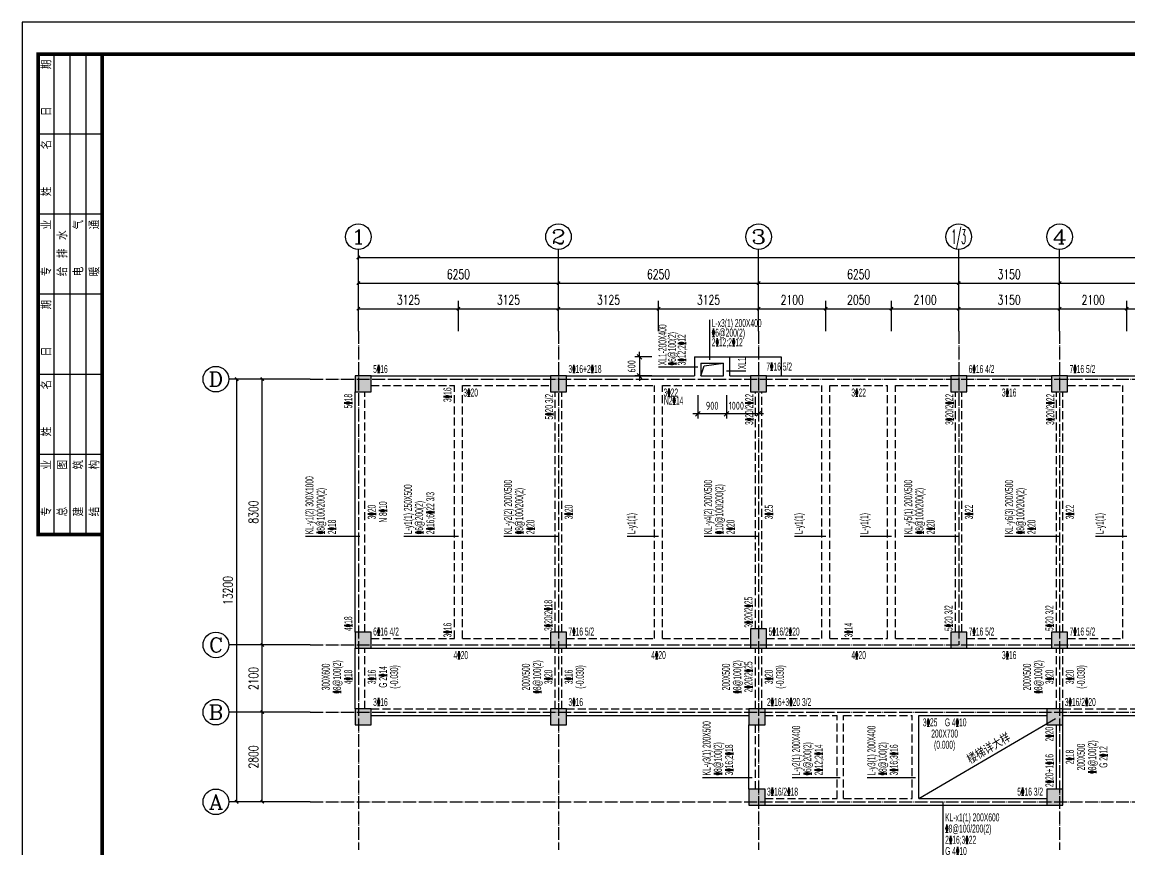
# Model space of a CAD drawing. Extents: x -441005 to 725361, y -182459 to 319313.
# Drawn here: x 284450 to 319045, y 117200 to 143050 of the extents above; entities that cross this region are included whole.
import ezdxf
from ezdxf.enums import TextEntityAlignment as Align

# ---------------------------------------------------------------- set-up
doc = ezdxf.new("R2010")
doc.units = 0
doc.header["$LTSCALE"] = 100
for name, pattern in [('DASHED', [0.75, 0.5, -0.25]), ('DOTE', [2.42, 2, -0.2, 0.02, -0.2]), ('HIDDEN', [7, 5, -2])]:
    doc.linetypes.add(name, pattern=pattern)
doc.layers.get('0').update_dxf_attribs({"linetype": 'CONTINUOUS'})
doc.layers.get('Defpoints').update_dxf_attribs({"linetype": 'CONTINUOUS'})
for name, color, linetype in [('AXIS', 3, 'CONTINUOUS'), ('AXIS_TEXT', 7, 'CONTINUOUS'), ('BEAM', 4, 'DASHED'), ('BEAM_CON', 4, 'CONTINUOUS'), ('B挑板&檐线', 6, 'CONTINUOUS'), ('COLU', 7, 'CONTINUOUS'), ('DOTE', 8, 'DOTE'), ('D洞口边线', 6, 'CONTINUOUS'), ('S审图修改', 2, 'CONTINUOUS'), ('T模板通用标注', 7, 'CONTINUOUS'), ('图框', 7, 'CONTINUOUS'), ('尺寸标注', 3, 'CONTINUOUS'), ('梁平法1', 3, 'CONTINUOUS'), ('梁平法2', 8, 'CONTINUOUS')]:
    doc.layers.add(name, color=color, linetype=linetype)
doc.styles.add('_TCH_AXIS', font='COMPLEX', dxfattribs={"bigfont": 'GBCBIG'})
doc.styles.add('_TCH_DIM_T3', font='simplex_.ttf', dxfattribs={"width": 0.705882, "bigfont": 'GBCBIG'})
doc.styles.add('COMPLEX', font='COMPLEX')
doc.styles.add('DIM_FONT', font='tssdeng.shx', dxfattribs={"width": 0.7, "bigfont": '1.shx'})
doc.styles.add('HZTXT', font='TXT', dxfattribs={"bigfont": 'HZTXT'})
doc.styles.get("Standard").update_dxf_attribs({"font": 'tssdeng.shx', "bigfont": '1.shx'})
doc.styles.add('TSSD_Rein', font='Tssdeng.shx', dxfattribs={"width": 0.7, "bigfont": '1.shx'})
doc.styles.add('梁平法', font='xxxxx.shx', dxfattribs={"bigfont": 'dxfs.shx'})
doc.dimstyles.new('_TCH_ARCH&&100', dxfattribs={"dimtxt": 297.5, "dimasz": 100, "dimexe": 250, "dimexo": 300, "dimgap": 126.25, "dimtad": 1, "dimdec": 0, "dimzin": 0, "dimdsep": 46, "dimtxsty": '_TCH_DIM_T3', "dimblk": 'ARCHTICK', "dimcen": 0.09, "dimclrt": 7, "dimazin": 2, "dimtfac": 1, "dimtdec": 0, "dimtix": 1, "dimtmove": 2, "dimatfit": 3, "dimfxl": 0, "dimtolj": 1, "dimtzin": 0, "dimarcsym": 0})
doc.dimstyles.new('axis', dxfattribs={"dimtxt": 300, "dimasz": 1, "dimexe": 250, "dimexo": 300, "dimgap": 150, "dimtad": 1, "dimdec": 0, "dimzin": 0, "dimdsep": 46, "dimtxsty": 'Standard', "dimblk": '_DIMX', "dimcen": 0.09, "dimse1": 1, "dimse2": 1, "dimclrt": 7, "dimadec": 1, "dimazin": 0, "dimtfac": 1, "dimtdec": 0, "dimtix": 1, "dimtmove": 2, "dimatfit": 3, "dimfxl": 0, "dimtolj": 1, "dimtzin": 0, "dimarcsym": 0})

# ---------------------------------------------------------------- blocks, each defined once
blk = doc.blocks.new('A2+1_2')
at = {"layer": '图框'}
for p, q in [((1000, 26000), (1000, 41000)), ((1500, 26000), (1500, 41000)), ((2000, 26000), (2000, 41000)), ((2500, 38500), (500, 38500)), ((2500, 36000), (500, 36000)), ((2500, 33500), (500, 33500)), ((2500, 31000), (500, 31000)), ((2500, 28500), (500, 28500))]:
    blk.add_line(p, q, dxfattribs=at)
blk.add_lwpolyline([(0, 0), (89100, 0), (89100, 42000), (0, 42000)], close=True, dxfattribs=at)
at = {"layer": '图框', "const_width": 120}
blk.add_lwpolyline([(2500, 41000), (500, 41000), (500, 26000), (2500, 26000)], dxfattribs=at)
blk.add_lwpolyline([(2500, 1000), (88100, 1000), (88100, 41000), (2500, 41000)], close=True, dxfattribs=at)
at = {"layer": '图框', "style": 'HZTXT'}
for s, p in [('日    期', (911, 39064)), ('姓    名', (911, 36564)), ('专    业', (911, 34064)), ('电    气', (1911, 34064)), ('暖    通', (2411, 34064)), ('给 排 水', (1411, 34064)), ('日    期', (911, 31564)), ('姓    名', (911, 29064)), ('专    业', (911, 26564)), ('总    图', (1411, 26564)), ('建    筑', (1911, 26564)), ('结    构', (2411, 26564))]:
    blk.add_text(s, height=300, rotation=90, dxfattribs=at).set_placement(p)
blk = doc.blocks.new('_AXISO')
blk.add_circle((0, 0), 0.5)
at = {"layer": 'AXIS_TEXT', "style": 'COMPLEX', "width": 1.041667}
blk.add_attdef('A', text='', height=0.56, dxfattribs=at).set_placement((-0.25, -0.28), (0.25, -0.28), align=Align.FIT)
blk = doc.blocks.new('_ArchTick')
at = {"color": 0, "linetype": 'ByBlock', "const_width": 0.4}
blk.add_lwpolyline([(-0.5, -0.5), (0.5, 0.5)], dxfattribs=at)
blk = doc.blocks.new('*D2582')
at = {"layer": 'AXIS', "color": 0, "lineweight": -2}
for p, q in [((293450, 121500), (291700, 121500)), ((291950, 118700), (291950, 121500)), ((293450, 118700), (291700, 118700))]:
    blk.add_line(p, q, dxfattribs=at)
at = {"layer": 'Defpoints', "color": 0}
for p in [(291950, 121500), (293450, 121500), (293450, 118700)]:
    blk.add_point(p, dxfattribs=at)
at = {"layer": 'AXIS', "color": 0, "lineweight": -2, "xscale": 100, "yscale": 100, "zscale": 100}
for p, rotation in [((291950, 121500), 90), ((291950, 118700), 270)]:
    blk.add_blockref('_ArchTick', p, dxfattribs=dict(at, rotation=rotation))
at = {"layer": 'AXIS', "color": 7, "insert": (291674, 120100), "char_height": 297.5, "attachment_point": 5, "rotation": 90, "style": '_TCH_DIM_T3'}
blk.add_mtext('\\A1;2800', dxfattribs=at)
blk = doc.blocks.new('*D2583')
at = {"layer": 'AXIS', "color": 0, "lineweight": -2}
for p, q in [((293450, 123600), (291700, 123600)), ((291950, 121500), (291950, 123600)), ((293450, 121500), (291700, 121500))]:
    blk.add_line(p, q, dxfattribs=at)
at = {"layer": 'Defpoints', "color": 0}
for p in [(291950, 123600), (293450, 123600), (293450, 121500)]:
    blk.add_point(p, dxfattribs=at)
at = {"layer": 'AXIS', "color": 0, "lineweight": -2, "xscale": 100, "yscale": 100, "zscale": 100}
for p, rotation in [((291950, 123600), 90), ((291950, 121500), 270)]:
    blk.add_blockref('_ArchTick', p, dxfattribs=dict(at, rotation=rotation))
at = {"layer": 'AXIS', "color": 7, "insert": (291674, 122550), "char_height": 297.5, "attachment_point": 5, "rotation": 90, "style": '_TCH_DIM_T3'}
blk.add_mtext('\\A1;2100', dxfattribs=at)
blk = doc.blocks.new('*D2584')
at = {"layer": 'AXIS', "color": 0, "lineweight": -2}
for p, q in [((293450, 131900), (291700, 131900)), ((291950, 123600), (291950, 131900)), ((293450, 123600), (291700, 123600))]:
    blk.add_line(p, q, dxfattribs=at)
at = {"layer": 'Defpoints', "color": 0}
for p in [(291950, 131900), (293450, 131900), (293450, 123600)]:
    blk.add_point(p, dxfattribs=at)
at = {"layer": 'AXIS', "color": 0, "lineweight": -2, "xscale": 100, "yscale": 100, "zscale": 100}
for p, rotation in [((291950, 131900), 90), ((291950, 123600), 270)]:
    blk.add_blockref('_ArchTick', p, dxfattribs=dict(at, rotation=rotation))
at = {"layer": 'AXIS', "color": 7, "insert": (291674, 127750), "char_height": 297.5, "attachment_point": 5, "rotation": 90, "style": '_TCH_DIM_T3'}
blk.add_mtext('\\A1;8300', dxfattribs=at)
blk = doc.blocks.new('*D2585')
at = {"layer": 'AXIS', "color": 0, "lineweight": -2}
for p, q in [((293450, 131900), (290900, 131900)), ((291150, 118700), (291150, 131900)), ((293450, 118700), (290900, 118700))]:
    blk.add_line(p, q, dxfattribs=at)
at = {"layer": 'Defpoints', "color": 0}
for p in [(291150, 131900), (293450, 131900), (293450, 118700)]:
    blk.add_point(p, dxfattribs=at)
at = {"layer": 'AXIS', "color": 0, "lineweight": -2, "xscale": 100, "yscale": 100, "zscale": 100}
for p, rotation in [((291150, 131900), 90), ((291150, 118700), 270)]:
    blk.add_blockref('_ArchTick', p, dxfattribs=dict(at, rotation=rotation))
at = {"layer": 'AXIS', "color": 7, "insert": (290874, 125300), "char_height": 297.5, "attachment_point": 5, "rotation": 90, "style": '_TCH_DIM_T3'}
blk.add_mtext('\\A1;13200', dxfattribs=at)
blk = doc.blocks.new('*D2602')
at = {"layer": 'AXIS', "color": 0, "lineweight": -2}
for p, q in [((294950, 133400), (294950, 135150)), ((301200, 133400), (301200, 135150)), ((294950, 134900), (301200, 134900))]:
    blk.add_line(p, q, dxfattribs=at)
at = {"layer": 'Defpoints', "color": 0}
for p in [(301200, 134900), (294950, 133400), (301200, 133400)]:
    blk.add_point(p, dxfattribs=at)
at = {"layer": 'AXIS', "color": 0, "lineweight": -2, "xscale": 100, "yscale": 100, "zscale": 100, "rotation": 180}
blk.add_blockref('_ArchTick', (294950, 134900), dxfattribs=at)
at = {"layer": 'AXIS', "color": 0, "lineweight": -2, "xscale": 100, "yscale": 100, "zscale": 100}
blk.add_blockref('_ArchTick', (301200, 134900), dxfattribs=at)
at = {"layer": 'AXIS', "color": 7, "insert": (298075, 135176), "char_height": 297.5, "attachment_point": 5, "style": '_TCH_DIM_T3'}
blk.add_mtext('\\A1;6250', dxfattribs=at)
blk = doc.blocks.new('*D2603')
at = {"layer": 'AXIS', "color": 0, "lineweight": -2}
for p, q in [((301200, 133400), (301200, 135150)), ((307450, 133400), (307450, 135150)), ((301200, 134900), (307450, 134900))]:
    blk.add_line(p, q, dxfattribs=at)
at = {"layer": 'Defpoints', "color": 0}
for p in [(307450, 134900), (301200, 133400), (307450, 133400)]:
    blk.add_point(p, dxfattribs=at)
at = {"layer": 'AXIS', "color": 0, "lineweight": -2, "xscale": 100, "yscale": 100, "zscale": 100, "rotation": 180}
blk.add_blockref('_ArchTick', (301200, 134900), dxfattribs=at)
at = {"layer": 'AXIS', "color": 0, "lineweight": -2, "xscale": 100, "yscale": 100, "zscale": 100}
blk.add_blockref('_ArchTick', (307450, 134900), dxfattribs=at)
at = {"layer": 'AXIS', "color": 7, "insert": (304325, 135176), "char_height": 297.5, "attachment_point": 5, "style": '_TCH_DIM_T3'}
blk.add_mtext('\\A1;6250', dxfattribs=at)
blk = doc.blocks.new('*D2604')
at = {"layer": 'AXIS', "color": 0, "lineweight": -2}
for p, q in [((307450, 133400), (307450, 135150)), ((313700, 133400), (313700, 135150)), ((307450, 134900), (313700, 134900))]:
    blk.add_line(p, q, dxfattribs=at)
at = {"layer": 'Defpoints', "color": 0}
for p in [(313700, 134900), (307450, 133400), (313700, 133400)]:
    blk.add_point(p, dxfattribs=at)
at = {"layer": 'AXIS', "color": 0, "lineweight": -2, "xscale": 100, "yscale": 100, "zscale": 100, "rotation": 180}
blk.add_blockref('_ArchTick', (307450, 134900), dxfattribs=at)
at = {"layer": 'AXIS', "color": 0, "lineweight": -2, "xscale": 100, "yscale": 100, "zscale": 100}
blk.add_blockref('_ArchTick', (313700, 134900), dxfattribs=at)
at = {"layer": 'AXIS', "color": 7, "insert": (310575, 135176), "char_height": 297.5, "attachment_point": 5, "style": '_TCH_DIM_T3'}
blk.add_mtext('\\A1;6250', dxfattribs=at)
blk = doc.blocks.new('*D2605')
at = {"layer": 'AXIS', "color": 0, "lineweight": -2}
for p, q in [((313700, 133400), (313700, 135150)), ((316850, 133400), (316850, 135150)), ((313700, 134900), (316850, 134900))]:
    blk.add_line(p, q, dxfattribs=at)
at = {"layer": 'Defpoints', "color": 0}
for p in [(316850, 134900), (313700, 133400), (316850, 133400)]:
    blk.add_point(p, dxfattribs=at)
at = {"layer": 'AXIS', "color": 0, "lineweight": -2, "xscale": 100, "yscale": 100, "zscale": 100, "rotation": 180}
blk.add_blockref('_ArchTick', (313700, 134900), dxfattribs=at)
at = {"layer": 'AXIS', "color": 0, "lineweight": -2, "xscale": 100, "yscale": 100, "zscale": 100}
blk.add_blockref('_ArchTick', (316850, 134900), dxfattribs=at)
at = {"layer": 'AXIS', "color": 7, "insert": (315275, 135176), "char_height": 297.5, "attachment_point": 5, "style": '_TCH_DIM_T3'}
blk.add_mtext('\\A1;3150', dxfattribs=at)
blk = doc.blocks.new('*D2606')
at = {"layer": 'AXIS', "color": 0, "lineweight": -2}
for p, q in [((316850, 133400), (316850, 135150)), ((323100, 133400), (323100, 135150)), ((316850, 134900), (323100, 134900))]:
    blk.add_line(p, q, dxfattribs=at)
at = {"layer": 'Defpoints', "color": 0}
for p in [(323100, 134900), (316850, 133400), (323100, 133400)]:
    blk.add_point(p, dxfattribs=at)
at = {"layer": 'AXIS', "color": 0, "lineweight": -2, "xscale": 100, "yscale": 100, "zscale": 100, "rotation": 180}
blk.add_blockref('_ArchTick', (316850, 134900), dxfattribs=at)
at = {"layer": 'AXIS', "color": 0, "lineweight": -2, "xscale": 100, "yscale": 100, "zscale": 100}
blk.add_blockref('_ArchTick', (323100, 134900), dxfattribs=at)
at = {"layer": 'AXIS', "color": 7, "insert": (319975, 135176), "char_height": 297.5, "attachment_point": 5, "style": '_TCH_DIM_T3'}
blk.add_mtext('\\A1;6250', dxfattribs=at)
blk = doc.blocks.new('*D2610')
at = {"layer": 'AXIS', "color": 0, "lineweight": -2}
for p, q in [((294950, 133400), (294950, 135950)), ((294950, 135700), (346700, 135700)), ((346700, 133400), (346700, 135950))]:
    blk.add_line(p, q, dxfattribs=at)
at = {"layer": 'Defpoints', "color": 0}
for p in [(346700, 135700), (294950, 133400), (346700, 133400)]:
    blk.add_point(p, dxfattribs=at)
at = {"layer": 'AXIS', "color": 0, "lineweight": -2, "xscale": 100, "yscale": 100, "zscale": 100, "rotation": 180}
blk.add_blockref('_ArchTick', (294950, 135700), dxfattribs=at)
at = {"layer": 'AXIS', "color": 0, "lineweight": -2, "xscale": 100, "yscale": 100, "zscale": 100}
blk.add_blockref('_ArchTick', (346700, 135700), dxfattribs=at)
at = {"layer": 'AXIS', "color": 7, "insert": (320825, 135976), "char_height": 297.5, "attachment_point": 5, "style": '_TCH_DIM_T3'}
blk.add_mtext('\\A1;51750', dxfattribs=at)
blk = doc.blocks.new('*D2618')
at = {"layer": 'AXIS', "color": 0, "lineweight": -2}
for p, q in [((313700, 133400), (313700, 134350)), ((316850, 133400), (316850, 134350)), ((313700, 134100), (316850, 134100))]:
    blk.add_line(p, q, dxfattribs=at)
at = {"layer": 'Defpoints', "color": 0}
for p in [(316850, 134100), (313700, 133400), (316850, 133400)]:
    blk.add_point(p, dxfattribs=at)
at = {"layer": 'AXIS', "color": 0, "lineweight": -2, "xscale": 100, "yscale": 100, "zscale": 100, "rotation": 180}
blk.add_blockref('_ArchTick', (313700, 134100), dxfattribs=at)
at = {"layer": 'AXIS', "color": 0, "lineweight": -2, "xscale": 100, "yscale": 100, "zscale": 100}
blk.add_blockref('_ArchTick', (316850, 134100), dxfattribs=at)
at = {"layer": 'AXIS', "color": 7, "insert": (315275, 134376), "char_height": 297.5, "attachment_point": 5, "style": '_TCH_DIM_T3'}
blk.add_mtext('\\A1;3150', dxfattribs=at)
blk = doc.blocks.new('*D2619')
at = {"layer": 'AXIS', "color": 0, "lineweight": -2}
for p, q in [((301200, 133400), (301200, 134350)), ((304325, 133400), (304325, 134350)), ((301200, 134100), (304325, 134100))]:
    blk.add_line(p, q, dxfattribs=at)
at = {"layer": 'Defpoints', "color": 0}
for p in [(304325, 134100), (301200, 133400), (304325, 133400)]:
    blk.add_point(p, dxfattribs=at)
at = {"layer": 'AXIS', "color": 0, "lineweight": -2, "xscale": 100, "yscale": 100, "zscale": 100, "rotation": 180}
blk.add_blockref('_ArchTick', (301200, 134100), dxfattribs=at)
at = {"layer": 'AXIS', "color": 0, "lineweight": -2, "xscale": 100, "yscale": 100, "zscale": 100}
blk.add_blockref('_ArchTick', (304325, 134100), dxfattribs=at)
at = {"layer": 'AXIS', "color": 7, "insert": (302762, 134376), "char_height": 297.5, "attachment_point": 5, "style": '_TCH_DIM_T3'}
blk.add_mtext('\\A1;3125', dxfattribs=at)
blk = doc.blocks.new('*D2620')
at = {"layer": 'AXIS', "color": 0, "lineweight": -2}
for p, q in [((304325, 133400), (304325, 134350)), ((307450, 133400), (307450, 134350)), ((304325, 134100), (307450, 134100))]:
    blk.add_line(p, q, dxfattribs=at)
at = {"layer": 'Defpoints', "color": 0}
for p in [(307450, 134100), (304325, 133400), (307450, 133400)]:
    blk.add_point(p, dxfattribs=at)
at = {"layer": 'AXIS', "color": 0, "lineweight": -2, "xscale": 100, "yscale": 100, "zscale": 100, "rotation": 180}
blk.add_blockref('_ArchTick', (304325, 134100), dxfattribs=at)
at = {"layer": 'AXIS', "color": 0, "lineweight": -2, "xscale": 100, "yscale": 100, "zscale": 100}
blk.add_blockref('_ArchTick', (307450, 134100), dxfattribs=at)
at = {"layer": 'AXIS', "color": 7, "insert": (305887, 134376), "char_height": 297.5, "attachment_point": 5, "style": '_TCH_DIM_T3'}
blk.add_mtext('\\A1;3125', dxfattribs=at)
blk = doc.blocks.new('*D2621')
at = {"layer": 'AXIS', "color": 0, "lineweight": -2}
for p, q in [((294950, 133400), (294950, 134350)), ((298075, 133400), (298075, 134350)), ((294950, 134100), (298075, 134100))]:
    blk.add_line(p, q, dxfattribs=at)
at = {"layer": 'Defpoints', "color": 0}
for p in [(298075, 134100), (294950, 133400), (298075, 133400)]:
    blk.add_point(p, dxfattribs=at)
at = {"layer": 'AXIS', "color": 0, "lineweight": -2, "xscale": 100, "yscale": 100, "zscale": 100, "rotation": 180}
blk.add_blockref('_ArchTick', (294950, 134100), dxfattribs=at)
at = {"layer": 'AXIS', "color": 0, "lineweight": -2, "xscale": 100, "yscale": 100, "zscale": 100}
blk.add_blockref('_ArchTick', (298075, 134100), dxfattribs=at)
at = {"layer": 'AXIS', "color": 7, "insert": (296512, 134376), "char_height": 297.5, "attachment_point": 5, "style": '_TCH_DIM_T3'}
blk.add_mtext('\\A1;3125', dxfattribs=at)
blk = doc.blocks.new('*D2622')
at = {"layer": 'AXIS', "color": 0, "lineweight": -2}
for p, q in [((298075, 133400), (298075, 134350)), ((301200, 133400), (301200, 134350)), ((298075, 134100), (301200, 134100))]:
    blk.add_line(p, q, dxfattribs=at)
at = {"layer": 'Defpoints', "color": 0}
for p in [(301200, 134100), (298075, 133400), (301200, 133400)]:
    blk.add_point(p, dxfattribs=at)
at = {"layer": 'AXIS', "color": 0, "lineweight": -2, "xscale": 100, "yscale": 100, "zscale": 100, "rotation": 180}
blk.add_blockref('_ArchTick', (298075, 134100), dxfattribs=at)
at = {"layer": 'AXIS', "color": 0, "lineweight": -2, "xscale": 100, "yscale": 100, "zscale": 100}
blk.add_blockref('_ArchTick', (301200, 134100), dxfattribs=at)
at = {"layer": 'AXIS', "color": 7, "insert": (299637, 134376), "char_height": 297.5, "attachment_point": 5, "style": '_TCH_DIM_T3'}
blk.add_mtext('\\A1;3125', dxfattribs=at)
blk = doc.blocks.new('*D2736')
at = {"layer": 'AXIS', "color": 0, "lineweight": -2}
for p, q in [((307450, 133400), (307450, 134350)), ((309550, 133400), (309550, 134350)), ((307450, 134100), (309550, 134100))]:
    blk.add_line(p, q, dxfattribs=at)
at = {"layer": 'Defpoints', "color": 0}
for p in [(309550, 134100), (307450, 133400), (309550, 133400)]:
    blk.add_point(p, dxfattribs=at)
at = {"layer": 'AXIS', "color": 0, "lineweight": -2, "xscale": 100, "yscale": 100, "zscale": 100, "rotation": 180}
blk.add_blockref('_ArchTick', (307450, 134100), dxfattribs=at)
at = {"layer": 'AXIS', "color": 0, "lineweight": -2, "xscale": 100, "yscale": 100, "zscale": 100}
blk.add_blockref('_ArchTick', (309550, 134100), dxfattribs=at)
at = {"layer": 'AXIS', "color": 7, "insert": (308500, 134376), "char_height": 297.5, "attachment_point": 5, "style": '_TCH_DIM_T3'}
blk.add_mtext('\\A1;2100', dxfattribs=at)
blk = doc.blocks.new('*D2737')
at = {"layer": 'AXIS', "color": 0, "lineweight": -2}
for p, q in [((309550, 133400), (309550, 134350)), ((311600, 133400), (311600, 134350)), ((309550, 134100), (311600, 134100))]:
    blk.add_line(p, q, dxfattribs=at)
at = {"layer": 'Defpoints', "color": 0}
for p in [(311600, 134100), (309550, 133400), (311600, 133400)]:
    blk.add_point(p, dxfattribs=at)
at = {"layer": 'AXIS', "color": 0, "lineweight": -2, "xscale": 100, "yscale": 100, "zscale": 100, "rotation": 180}
blk.add_blockref('_ArchTick', (309550, 134100), dxfattribs=at)
at = {"layer": 'AXIS', "color": 0, "lineweight": -2, "xscale": 100, "yscale": 100, "zscale": 100}
blk.add_blockref('_ArchTick', (311600, 134100), dxfattribs=at)
at = {"layer": 'AXIS', "color": 7, "insert": (310575, 134376), "char_height": 297.5, "attachment_point": 5, "style": '_TCH_DIM_T3'}
blk.add_mtext('\\A1;2050', dxfattribs=at)
blk = doc.blocks.new('*D2738')
at = {"layer": 'AXIS', "color": 0, "lineweight": -2}
for p, q in [((311600, 133400), (311600, 134350)), ((313700, 133400), (313700, 134350)), ((311600, 134100), (313700, 134100))]:
    blk.add_line(p, q, dxfattribs=at)
at = {"layer": 'Defpoints', "color": 0}
for p in [(313700, 134100), (311600, 133400), (313700, 133400)]:
    blk.add_point(p, dxfattribs=at)
at = {"layer": 'AXIS', "color": 0, "lineweight": -2, "xscale": 100, "yscale": 100, "zscale": 100, "rotation": 180}
blk.add_blockref('_ArchTick', (311600, 134100), dxfattribs=at)
at = {"layer": 'AXIS', "color": 0, "lineweight": -2, "xscale": 100, "yscale": 100, "zscale": 100}
blk.add_blockref('_ArchTick', (313700, 134100), dxfattribs=at)
at = {"layer": 'AXIS', "color": 7, "insert": (312650, 134376), "char_height": 297.5, "attachment_point": 5, "style": '_TCH_DIM_T3'}
blk.add_mtext('\\A1;2100', dxfattribs=at)
blk = doc.blocks.new('*D2739')
at = {"layer": 'AXIS', "color": 0, "lineweight": -2}
for p, q in [((316850, 133400), (316850, 134350)), ((318950, 133400), (318950, 134350)), ((316850, 134100), (318950, 134100))]:
    blk.add_line(p, q, dxfattribs=at)
at = {"layer": 'Defpoints', "color": 0}
for p in [(318950, 134100), (316850, 133400), (318950, 133400)]:
    blk.add_point(p, dxfattribs=at)
at = {"layer": 'AXIS', "color": 0, "lineweight": -2, "xscale": 100, "yscale": 100, "zscale": 100, "rotation": 180}
blk.add_blockref('_ArchTick', (316850, 134100), dxfattribs=at)
at = {"layer": 'AXIS', "color": 0, "lineweight": -2, "xscale": 100, "yscale": 100, "zscale": 100}
blk.add_blockref('_ArchTick', (318950, 134100), dxfattribs=at)
at = {"layer": 'AXIS', "color": 7, "insert": (317900, 134376), "char_height": 297.5, "attachment_point": 5, "style": '_TCH_DIM_T3'}
blk.add_mtext('\\A1;2100', dxfattribs=at)
blk = doc.blocks.new('*D2740')
at = {"layer": 'AXIS', "color": 0, "lineweight": -2}
for p, q in [((318950, 133400), (318950, 134350)), ((321000, 133400), (321000, 134350)), ((318950, 134100), (321000, 134100))]:
    blk.add_line(p, q, dxfattribs=at)
at = {"layer": 'Defpoints', "color": 0}
for p in [(321000, 134100), (318950, 133400), (321000, 133400)]:
    blk.add_point(p, dxfattribs=at)
at = {"layer": 'AXIS', "color": 0, "lineweight": -2, "xscale": 100, "yscale": 100, "zscale": 100, "rotation": 180}
blk.add_blockref('_ArchTick', (318950, 134100), dxfattribs=at)
at = {"layer": 'AXIS', "color": 0, "lineweight": -2, "xscale": 100, "yscale": 100, "zscale": 100}
blk.add_blockref('_ArchTick', (321000, 134100), dxfattribs=at)
at = {"layer": 'AXIS', "color": 7, "insert": (319975, 134376), "char_height": 297.5, "attachment_point": 5, "style": '_TCH_DIM_T3'}
blk.add_mtext('\\A1;2050', dxfattribs=at)
blk = doc.blocks.new('_OBLIQUE')
at = {"color": 0, "linetype": 'ByBlock'}
blk.add_line((-0.5, -0.5), (0.5, 0.5), dxfattribs=at)
blk = doc.blocks.new('*D2946')
at = {"layer": 'Defpoints', "color": 0}
for p in [(306450, 131700), (307450, 131700), (306450, 130820)]:
    blk.add_point(p, dxfattribs=at)
at = {"layer": '尺寸标注', "color": 0, "lineweight": -2}
for p, q in [((306450, 131400), (306450, 130670)), ((307450, 131400), (307450, 130670)), ((307600, 130820), (306300, 130820))]:
    blk.add_line(p, q, dxfattribs=at)
at = {"layer": '尺寸标注', "color": 0, "lineweight": -2, "xscale": 150, "yscale": 150, "zscale": 150, "rotation": 180}
blk.add_blockref('_OBLIQUE', (306450, 130820), dxfattribs=at)
at = {"layer": '尺寸标注', "color": 0, "lineweight": -2, "xscale": 150, "yscale": 150, "zscale": 150}
blk.add_blockref('_OBLIQUE', (307450, 130820), dxfattribs=at)
at = {"layer": '尺寸标注', "color": 7, "insert": (306756, 131070), "char_height": 250, "attachment_point": 5, "style": 'DIM_FONT'}
blk.add_mtext('\\A1;1000', dxfattribs=at)
blk = doc.blocks.new('_DIMX')
blk.add_line((-150, 0), (150, 0))
at = {"const_width": 50}
blk.add_lwpolyline([(-70, -70), (70, 70)], dxfattribs=at)
blk = doc.blocks.new('*D2947')
at = {"layer": 'Defpoints', "color": 0}
for p in [(305550, 131700), (306450, 131700), (305550, 130820)]:
    blk.add_point(p, dxfattribs=at)
at = {"layer": '尺寸标注', "color": 0, "lineweight": -2}
for p, q in [((305550, 131400), (305550, 130670)), ((306450, 131400), (306450, 130670)), ((306600, 130820), (305400, 130820))]:
    blk.add_line(p, q, dxfattribs=at)
at = {"layer": '尺寸标注', "color": 0, "lineweight": -2, "xscale": 150, "yscale": 150, "zscale": 150, "rotation": 180}
blk.add_blockref('_OBLIQUE', (305550, 130820), dxfattribs=at)
at = {"layer": '尺寸标注', "color": 0, "lineweight": -2, "xscale": 150, "yscale": 150, "zscale": 150}
blk.add_blockref('_OBLIQUE', (306450, 130820), dxfattribs=at)
at = {"layer": '尺寸标注', "color": 7, "insert": (306000, 131070), "char_height": 250, "attachment_point": 5, "style": 'DIM_FONT'}
blk.add_mtext('\\A1;900', dxfattribs=at)
blk = doc.blocks.new('*D2948')
at = {"layer": 'Defpoints', "color": 0}
for p in [(304419, 132600), (303732, 132000), (304419, 132000)]:
    blk.add_point(p, dxfattribs=at)
at = {"layer": '尺寸标注', "color": 0, "lineweight": -2}
for p, q in [((304119, 132600), (303582, 132600)), ((303732, 132600), (303732, 132750)), ((303732, 132600), (303732, 132000)), ((304119, 132000), (303582, 132000)), ((303732, 132000), (303732, 131850))]:
    blk.add_line(p, q, dxfattribs=at)
at = {"layer": '尺寸标注', "color": 0, "lineweight": -2, "xscale": 150, "yscale": 150, "zscale": 150}
for p, rotation in [((303732, 132600), 270), ((303732, 132000), 90)]:
    blk.add_blockref('_OBLIQUE', p, dxfattribs=dict(at, rotation=rotation))
at = {"layer": '尺寸标注', "color": 7, "insert": (303482, 132300), "char_height": 250, "attachment_point": 5, "rotation": 90, "style": 'DIM_FONT'}
blk.add_mtext('\\A1;600', dxfattribs=at)

msp = doc.modelspace()

# ---------------------------------------------------------------- hatches: boundary and pattern name
at = {"layer": 'COLU'}
for points in [[(295350, 131500), (295350, 132000), (294850, 132000), (294850, 131500)], [(301450, 131500), (301450, 132000), (300950, 132000), (300950, 131500)], [(307700, 131500), (307700, 132000), (307200, 132000), (307200, 131500)], [(313950, 131500), (313950, 132000), (313450, 132000), (313450, 131500)], [(317100, 131500), (317100, 132000), (316600, 132000), (316600, 131500)], [(295350, 123500), (295350, 124000), (294850, 124000), (294850, 123500)], [(301450, 123500), (301450, 124000), (300950, 124000), (300950, 123500)], [(307700, 123500), (307700, 124100), (307200, 124100), (307200, 123500)], [(313950, 123500), (313950, 124000), (313450, 124000), (313450, 123500)], [(317100, 123500), (317100, 124000), (316600, 124000), (316600, 123500)], [(295350, 121100), (295350, 121600), (294850, 121600), (294850, 121100)], [(301450, 121100), (301450, 121600), (300950, 121600), (300950, 121100)], [(307650, 121100), (307650, 121600), (307150, 121600), (307150, 121100)], [(316950, 121100), (316950, 121600), (316450, 121600), (316450, 121100)], [(307650, 118600), (307650, 119100), (307150, 119100), (307150, 118600)], [(316950, 118600), (316950, 119100), (316450, 119100), (316450, 118600)]]:
    msp.add_hatch(color=251, dxfattribs=at).paths.add_polyline_path(points)

# ---------------------------------------------------------------- linework, layer by layer
at = {"layer": 'AXIS'}
for p, q in [((294950, 133400), (294950, 135950)), ((301200, 133400), (301200, 135950)), ((307450, 133400), (307450, 135950)), ((313700, 133400), (313700, 135950)), ((316850, 133400), (316850, 135950)), ((293450, 131900), (290900, 131900)), ((293450, 123600), (290900, 123600)), ((293450, 121500), (290900, 121500)), ((293450, 118700), (290900, 118700))]:
    msp.add_line(p, q, dxfattribs=at)
at = {"layer": 'BEAM', "linetype": 'HIDDEN', "ltscale": 0.5}
for p, q in [((295150, 124000), (295150, 131500)), ((295350, 131700), (297950, 131700)), ((297950, 123800), (297950, 131700)), ((298200, 123800), (298200, 131700)), ((298200, 131700), (300950, 131700)), ((301100, 124000), (301100, 131500)), ((301300, 124000), (301300, 131500)), ((301450, 131700), (304200, 131700)), ((304200, 123800), (304200, 131700)), ((304450, 123800), (304450, 131700)), ((304450, 131700), (307200, 131700)), ((307350, 124100), (307350, 131500)), ((307550, 124100), (307550, 131500)), ((307700, 131700), (309425, 131700)), ((309425, 123800), (309425, 131700)), ((309675, 123800), (309675, 131700)), ((309675, 131700), (311475, 131700)), ((311475, 123800), (311475, 131700)), ((311725, 123800), (311725, 131700)), ((311725, 131700), (313450, 131700)), ((313600, 124000), (313600, 131500)), ((313800, 124000), (313800, 131500)), ((313950, 131700), (316600, 131700)), ((316750, 124000), (316750, 131500)), ((316950, 124000), (316950, 131500)), ((317100, 131700), (318825, 131700)), ((318825, 123800), (318825, 131700)), ((295350, 123800), (297950, 123800)), ((298200, 123800), (300950, 123800)), ((301450, 123800), (304200, 123800)), ((304450, 123800), (307200, 123800)), ((307700, 123800), (309425, 123800)), ((309675, 123800), (311475, 123800)), ((311725, 123800), (313450, 123800)), ((313950, 123800), (316600, 123800)), ((317100, 123800), (318825, 123800)), ((295150, 121600), (295150, 123500)), ((301100, 121600), (301100, 123500)), ((301300, 121600), (301300, 123500)), ((307350, 121600), (307350, 123500)), ((307550, 121600), (307550, 123500)), ((316750, 121600), (316750, 123500)), ((316950, 121600), (316950, 123500)), ((295350, 121600), (300950, 121600)), ((301450, 121600), (307150, 121600)), ((316950, 121600), (322850, 121600)), ((307350, 119100), (307350, 121100)), ((307650, 121400), (309900, 121400)), ((309900, 118800), (309900, 121400)), ((310100, 118800), (310100, 121400)), ((310100, 121400), (312250, 121400)), ((312250, 118800), (312250, 121400)), ((307650, 118800), (309900, 118800)), ((310100, 118800), (312250, 118800))]:
    msp.add_line(p, q, dxfattribs=at)
at = {"layer": 'BEAM_CON'}
for p, q in [((305450, 132600), (306550, 132600)), ((305450, 132600), (305450, 132000)), ((306550, 132000), (306550, 132600)), ((305650, 132400), (306350, 132400)), ((305650, 132400), (305650, 132000)), ((306350, 132000), (306350, 132400)), ((295350, 132000), (300950, 132000)), ((301450, 132000), (305450, 132000)), ((305650, 132000), (306350, 132000)), ((306550, 132000), (307200, 132000)), ((307700, 132000), (313450, 132000)), ((313950, 132000), (316600, 132000)), ((317100, 132000), (321100, 132000)), ((294850, 124000), (294850, 131500)), ((294850, 121600), (294850, 123500)), ((295350, 123500), (300950, 123500)), ((301450, 123500), (307200, 123500)), ((307700, 123500), (313450, 123500)), ((313950, 123500), (316600, 123500)), ((317100, 123500), (322850, 123500)), ((316450, 121600), (307650, 121600)), ((295350, 121400), (300950, 121400)), ((301450, 121400), (307150, 121400)), ((307150, 119100), (307150, 121100)), ((307150, 119100), (307150, 121100)), ((312450, 121400), (316450, 121400)), ((312450, 118800), (312450, 121400)), ((316750, 119100), (316750, 121100)), ((316750, 119100), (316750, 121100)), ((316950, 121400), (322850, 121400)), ((316950, 119100), (316950, 121100)), ((316950, 119100), (316950, 121100)), ((312450, 118800), (316450, 118800)), ((307650, 118600), (316450, 118600))]:
    msp.add_line(p, q, dxfattribs=at)
at = {"layer": 'B挑板&檐线'}
msp.add_lwpolyline([(306550, 132000), (306550, 132600), (308150, 132600), (308150, 132000)], dxfattribs=at)
at = {"layer": 'COLU'}
for points in [[(295350, 131500), (295350, 132000), (294850, 132000), (294850, 131500)], [(301450, 131500), (301450, 132000), (300950, 132000), (300950, 131500)], [(307700, 131500), (307700, 132000), (307200, 132000), (307200, 131500)], [(313950, 131500), (313950, 132000), (313450, 132000), (313450, 131500)], [(317100, 131500), (317100, 132000), (316600, 132000), (316600, 131500)], [(295350, 123500), (295350, 124000), (294850, 124000), (294850, 123500)], [(301450, 123500), (301450, 124000), (300950, 124000), (300950, 123500)], [(307700, 123500), (307700, 124100), (307200, 124100), (307200, 123500)], [(313950, 123500), (313950, 124000), (313450, 124000), (313450, 123500)], [(317100, 123500), (317100, 124000), (316600, 124000), (316600, 123500)], [(295350, 121100), (295350, 121600), (294850, 121600), (294850, 121100)], [(301450, 121100), (301450, 121600), (300950, 121600), (300950, 121100)], [(307650, 121100), (307650, 121600), (307150, 121600), (307150, 121100)], [(316950, 121100), (316950, 121600), (316450, 121600), (316450, 121100)], [(307650, 118600), (307650, 119100), (307150, 119100), (307150, 118600)], [(316950, 118600), (316950, 119100), (316450, 119100), (316450, 118600)]]:
    msp.add_lwpolyline(points, close=True, dxfattribs=at)
at = {"layer": 'DOTE', "ltscale": 2}
for p, q in [((294950, 133400), (294950, 117200)), ((301200, 133400), (301200, 117200)), ((307450, 133400), (307450, 117200)), ((313700, 133400), (313700, 123600)), ((316850, 133400), (316850, 117200)), ((293450, 131900), (348200, 131900)), ((293450, 123600), (348200, 123600)), ((293450, 121500), (348200, 121500)), ((293450, 118700), (348200, 118700))]:
    msp.add_line(p, q, dxfattribs=at)
at = {"layer": 'D洞口边线'}
msp.add_lwpolyline([(305650, 132000), (305745.8, 132320.8), (306350, 132400)], dxfattribs=at)
at = {"layer": 'T模板通用标注'}
msp.add_line((312450, 118800), (316725, 121300), dxfattribs=at)
at = {"layer": '梁平法1'}
msp.add_line((313215.3, 117033.5), (313215.3, 118700), dxfattribs=at)
at = {"layer": '梁平法2', "color": 6}
for p, q in [((305925, 132500), (305925, 133748.4)), ((305550, 132269.8), (304323.7, 132269.8)), ((307050, 132144.8), (306450, 132144.8)), ((293295.2, 126996.6), (295000, 126996.6)), ((296370.2, 126996.6), (298075, 126996.6)), ((299495.2, 126996.6), (301200, 126996.6)), ((303345.2, 126996.6), (304325, 126996.6)), ((305745.2, 126996.6), (307450, 126996.6)), ((308570.2, 126996.6), (309550, 126996.6)), ((310620.2, 126996.6), (311600, 126996.6)), ((311995.2, 126996.6), (313700, 126996.6)), ((315145.2, 126996.6), (316850, 126996.6)), ((317970.2, 126996.6), (318950, 126996.6)), ((305698.3, 119462.5), (307250, 119462.5)), ((308495.2, 119462.5), (310000, 119462.5)), ((310845.2, 119462.5), (312350, 119462.5))]:
    msp.add_line(p, q, dxfattribs=at)

# ---------------------------------------------------------------- block references
msp.add_blockref('A2+1_2', (284450, 101050))
at = {"layer": 'AXIS'}
ref = msp.add_blockref('_AXISO', (294950, 136350), dxfattribs=dict(at, xscale=800, yscale=800, zscale=800))
ref.add_attrib('A', '1', dxfattribs={"layer": 'AXIS_TEXT', "height": 452.5, "style": '_TCH_AXIS', "width": 2.333333}).set_placement((294723.7, 136123.7), (295176.3, 136123.7), align=Align.FIT)
ref = msp.add_blockref('_AXISO', (301200, 136350), dxfattribs=dict(at, xscale=800, yscale=800, zscale=800))
ref.add_attrib('A', '2', dxfattribs={"layer": 'AXIS_TEXT', "height": 452.5, "style": '_TCH_AXIS', "width": 1.5}).set_placement((300973.7, 136123.7), (301426.3, 136123.7), align=Align.FIT)
ref = msp.add_blockref('_AXISO', (307450, 136350), dxfattribs=dict(at, xscale=800, yscale=800, zscale=800))
ref.add_attrib('A', '3', dxfattribs={"layer": 'AXIS_TEXT', "height": 452.5, "style": '_TCH_AXIS', "width": 1.5}).set_placement((307223.7, 136123.7), (307676.3, 136123.7), align=Align.FIT)
ref = msp.add_blockref('_AXISO', (313700, 136350), dxfattribs=dict(at, xscale=800, yscale=800, zscale=800))
ref.add_attrib('A', '1/3', dxfattribs={"layer": 'AXIS_TEXT', "height": 452.55, "style": '_TCH_AXIS', "width": 0.411765}).set_placement((313473.7, 136123.7), (313926.3, 136123.7), align=Align.FIT)
ref = msp.add_blockref('_AXISO', (316850, 136350), dxfattribs=dict(at, xscale=800, yscale=800, zscale=800))
ref.add_attrib('A', '4', dxfattribs={"layer": 'AXIS_TEXT', "height": 452.5, "style": '_TCH_AXIS', "width": 1.3125}).set_placement((316623.7, 136123.7), (317076.3, 136123.7), align=Align.FIT)
ref = msp.add_blockref('_AXISO', (290500, 131900), dxfattribs=dict(at, xscale=800, yscale=800, zscale=800))
ref.add_attrib('A', 'D', dxfattribs={"layer": 'AXIS_TEXT', "height": 452.5, "style": '_TCH_AXIS', "width": 1.235294}).set_placement((290273.7, 131673.7), (290726.3, 131673.7), align=Align.FIT)
ref = msp.add_blockref('_AXISO', (290500, 123600), dxfattribs=dict(at, xscale=800, yscale=800, zscale=800))
ref.add_attrib('A', 'C', dxfattribs={"layer": 'AXIS_TEXT', "height": 452.5, "style": '_TCH_AXIS', "width": 1.4}).set_placement((290273.7, 123373.7), (290726.3, 123373.7), align=Align.FIT)
ref = msp.add_blockref('_AXISO', (290500, 121500), dxfattribs=dict(at, xscale=800, yscale=800, zscale=800))
ref.add_attrib('A', 'B', dxfattribs={"layer": 'AXIS_TEXT', "height": 452.5, "style": '_TCH_AXIS', "width": 1.235294}).set_placement((290273.7, 121273.7), (290726.3, 121273.7), align=Align.FIT)
ref = msp.add_blockref('_AXISO', (290500, 118700), dxfattribs=dict(at, xscale=800, yscale=800, zscale=800))
ref.add_attrib('A', 'A', dxfattribs={"layer": 'AXIS_TEXT', "height": 452.5, "style": '_TCH_AXIS', "width": 1.166667}).set_placement((290273.7, 118473.7), (290726.3, 118473.7), align=Align.FIT)

# ---------------------------------------------------------------- texts
at = {"layer": 'S审图修改', "style": '梁平法', "width": 0.5}
msp.add_text('%%13210@100/200(2)', height=250, rotation=90, dxfattribs=at).set_placement((306347.8, 127057.3))
at = {"layer": 'T模板通用标注', "style": 'TSSD_Rein', "width": 0.8}
msp.add_text('楼梯详大样', height=300, rotation=30.31889, dxfattribs=at).set_placement((314067, 119861.5))
at = {"layer": '梁平法1', "style": '梁平法', "width": 0.5}
for s, p in [('5%%13216', (295411.6, 132092.8)), ('3%%13216+2%%13218', (301511.6, 132092.8)), ('6%%13216 4/2', (314011.6, 132092.8)), ('7%%13216 5/2', (317161.6, 132092.8)), ('6%%13216 4/2', (295411.6, 123892.8)), ('7%%13216 5/2', (301511.6, 123892.8)), ('5%%13216/2%%13220', (307761.6, 123892.8)), ('7%%13216 5/2', (314011.6, 123892.8)), ('7%%13216 5/2', (317161.6, 123892.8)), ('3%%13216', (295411.6, 121692.8)), ('3%%13216', (301511.6, 121692.8)), ('2%%13216+3%%13220 3/2', (307711.6, 121692.8)), ('3%%13216/2%%13220', (317011.6, 121692.8)), ('3%%13216/2%%13218', (307711.6, 118892.8)), ('KL-x1(1) 200X600', (313276, 118089.4)), ('%%1328@100/200(2)', (313276, 117739.4)), ('2%%13216;3%%13222', (313276, 117389.4)), ('G 4%%13210', (313276, 117039.4))]:
    msp.add_text(s, height=250, dxfattribs=at).set_placement(p)
for s, p in [('7%%13216 5/2', (308092.7, 132092.8)), ('N2%%13214', (304796.2, 131030.8))]:
    msp.add_text(s, height=250, dxfattribs=at).set_placement(p, align=Align.BOTTOM_CENTER)
for s, p in [('3%%13220', (298458.6, 131357.2)), ('3%%13222', (304708.6, 131357.2)), ('3%%13222', (310575, 131357.2)), ('3%%13216', (315275, 131357.2)), ('4%%13220', (298150, 123157.2)), ('4%%13220', (304325, 123157.2)), ('4%%13220', (310575, 123157.2)), ('3%%13216', (315275, 123157.2)), ('3%%13225    G 4%%13210', (313260.2, 121057.2)), ('200X700', (313260.2, 120707.2)), ('(0.000)', (313260.2, 120357.2))]:
    msp.add_text(s, height=250, rotation=360, dxfattribs=at).set_placement(p, align=Align.CENTER)
msp.add_text('5%%13216 3/2', height=250, dxfattribs=at).set_placement((316334.3, 118892.8), align=Align.RIGHT)
at = {"layer": '梁平法2', "color": 6, "style": '梁平法', "width": 0.5}
for s, p in [('L-x3(1) 200X400', (305987.5, 133527.2)), ('%%1326@200(2)', (305987.5, 133227.2)), ('2%%13212;2%%13212', (305987.5, 132927.2))]:
    msp.add_text(s, height=250, dxfattribs=at).set_placement(p)
for s, p in [('XL1-200X400', (304572.8, 132332.3)), ('%%1326@100(2)', (304872.8, 132332.3)), ('3%%13212;2%%13212', (305172.8, 132332.3)), ('XL1', (307053.5, 132207.3)), ('KL-y1(2) 300X1000', (293547.8, 127057.3)), ('KL-y2(2) 200X500', (299747.8, 127057.3)), ('KL-y4(2) 200X500', (305997.8, 127057.3)), ('KL-y5(1) 200X500', (312247.8, 127057.3)), ('KL-y6(3) 200X500', (315397.8, 127057.3)), ('%%1328@100/200(2)', (293897.8, 127057.3)), ('L-y1(1) 250X500', (296622.8, 127057.3)), ('2%%13216;6%%13222 3/3', (297322.8, 127057.3)), ('%%1328@100/200(2)', (300097.8, 127057.3)), ('%%1328@100/200(2)', (312597.8, 127057.3)), ('%%1328@100/200(2)', (315747.8, 127057.3)), ('%%1326@200(2)', (296972.8, 127057.3)), ('2%%13218', (294247.8, 127057.3)), ('2%%13220', (300447.8, 127057.3)), ('L-y1(1)', (303597.8, 127057.3)), ('2%%13220', (306697.8, 127057.3)), ('L-y1(1)', (308822.8, 127057.3)), ('L-y1(1)', (310872.8, 127057.3)), ('2%%13220', (312947.8, 127057.3)), ('2%%13220', (316097.8, 127057.3)), ('L-y1(1)', (318222.8, 127057.3)), ('3%%13220/2%%13225', (307257.2, 124136)), ('3%%13220/2%%13218', (301007.2, 124036)), ('5%%13220 3/2', (313507.2, 124036)), ('5%%13220 3/2', (316657.2, 124036)), ('4%%13218', (294757.2, 124036)), ('3%%13216', (297857.2, 123836)), ('3%%13214', (310382.2, 123836)), ('KL-y3(1) 200X500', (305950.9, 119523.2)), ('L-y2(1) 200X400', (308747.8, 119523.2)), ('L-y3(1) 200X400', (311097.8, 119523.2)), ('%%1328@100(2)', (306300.9, 119523.2)), ('3%%13216;2%%13218', (306650.9, 119523.2)), ('%%1326@200(2)', (309097.8, 119523.2)), ('2%%13212;2%%13214', (309447.8, 119523.2)), ('%%1328@100(2)', (311447.8, 119523.2)), ('3%%13216;3%%13216', (311797.8, 119523.2)), ('2%%13220+1%%13216', (316657.2, 119160.2))]:
    msp.add_text(s, height=250, rotation=90, dxfattribs=at).set_placement(p)
for s, p in [('3%%13216', (297857.2, 131641.7)), ('5%%13218', (294757.2, 131441.7)), ('5%%13220 3/2', (301032.2, 131441.7)), ('3%%13220/2%%13222', (307282.2, 131441.7)), ('3%%13220/2%%13222', (313532.2, 131441.7)), ('3%%13220/2%%13222', (316682.2, 131441.7)), ('2%%13220', (316657.2, 121041.7))]:
    msp.add_text(s, height=250, rotation=90, dxfattribs=at).set_placement(p, align=Align.RIGHT)
for s, p in [('N 8%%13210', (295842.8, 127750)), ('3%%13220', (295492.8, 127750)), ('3%%13220', (301642.8, 127750)), ('3%%13225', (307892.8, 127750)), ('3%%13222', (314142.8, 127750)), ('3%%13222', (317292.8, 127750)), ('300X600', (294057.2, 122600)), ('%%1328@100(2)', (294407.2, 122600)), ('G 2%%13214', (295842.8, 122600)), ('(-0.030)', (296192.8, 122600)), ('200X500', (300307.2, 122600)), ('%%1328@100(2)', (300657.2, 122600)), ('(-0.030)', (301992.8, 122600)), ('200X500', (306557.2, 122600)), ('%%1328@100(2)', (306907.2, 122600)), ('2%%13220/2%%13225', (307257.2, 122600)), ('(-0.030)', (308242.8, 122600)), ('200X500', (315957.2, 122600)), ('%%1328@100(2)', (316307.2, 122600)), ('(-0.030)', (317642.8, 122600)), ('4%%13218', (294757.2, 122600)), ('3%%13216', (295492.8, 122600)), ('3%%13220', (301007.2, 122600)), ('3%%13216', (301642.8, 122600)), ('3%%13220', (307892.8, 122600)), ('3%%13220', (316657.2, 122600)), ('3%%13220', (317292.8, 122600)), ('200X500', (317642.8, 120100)), ('%%1328@100(2)', (317992.8, 120100)), ('2%%13218', (317292.8, 120100)), ('G 2%%13212', (318342.8, 120100))]:
    msp.add_text(s, height=250, rotation=90, dxfattribs=at).set_placement(p, align=Align.CENTER)

# ---------------------------------------------------------------- dimensions: what is measured, and where the dimension line sits
at = {"layer": 'AXIS'}
for p1, p2, distance, picture, middle in [((294950, 133400), (346700, 133400), 2300, '*D2610', (320825, 135976.4)), ((294950, 133400), (301200, 133400), 1500, '*D2602', (298075, 135176.4)), ((301200, 133400), (307450, 133400), 1500, '*D2603', (304325, 135176.4)), ((307450, 133400), (313700, 133400), 1500, '*D2604', (310575, 135176.4)), ((313700, 133400), (316850, 133400), 1500, '*D2605', (315275, 135176.4)), ((316850, 133400), (323100, 133400), 1500, '*D2606', (319975, 135176.4)), ((294950, 133400), (298075, 133400), 700, '*D2621', (296512.5, 134376.4)), ((298075, 133400), (301200, 133400), 700, '*D2622', (299637.5, 134376.4)), ((301200, 133400), (304325, 133400), 700, '*D2619', (302762.5, 134376.4)), ((304325, 133400), (307450, 133400), 700, '*D2620', (305887.5, 134376.4)), ((307450, 133400), (309550, 133400), 700, '*D2736', (308500, 134376.4)), ((309550, 133400), (311600, 133400), 700, '*D2737', (310575, 134376.4)), ((311600, 133400), (313700, 133400), 700, '*D2738', (312650, 134376.4)), ((313700, 133400), (316850, 133400), 700, '*D2618', (315275, 134376.4)), ((316850, 133400), (318950, 133400), 700, '*D2739', (317900, 134376.4)), ((318950, 133400), (321000, 133400), 700, '*D2740', (319975, 134376.4)), ((293450, 118700), (293450, 131900), 2300, '*D2585', (290873.6, 125300)), ((293450, 123600), (293450, 131900), 1500, '*D2584', (291673.6, 127750)), ((293450, 121500), (293450, 123600), 1500, '*D2583', (291673.6, 122550)), ((293450, 118700), (293450, 121500), 1500, '*D2582', (291673.6, 120100))]:
    dim = msp.add_aligned_dim(p1=p1, p2=p2, distance=distance, dimstyle='_TCH_ARCH&&100', override={"dimexo": 0}, dxfattribs=at)
    dim.commit()
    dim.dimension.update_dxf_attribs({"geometry": picture, "text_midpoint": middle})
at = {"layer": '尺寸标注'}
dim = msp.add_linear_dim(base=(303732.2, 132000), p1=(304419, 132600), p2=(304419, 132000), angle=90, dimstyle='axis', override={"dimtxt": 250, "dimasz": 150, "dimexe": 150, "dimgap": 125, "dimtxsty": 'DIM_FONT', "dimblk1": 'OBLIQUE', "dimblk2": 'OBLIQUE', "dimsah": 1, "dimdle": 150, "dimse1": 0, "dimse2": 0}, dxfattribs=at)
dim.commit()
dim.dimension.update_dxf_attribs({"geometry": '*D2948', "text_midpoint": (303482.2, 132300)})
dim = msp.add_linear_dim(base=(305550, 130820.4), p1=(306450, 131700), p2=(305550, 131700), dimstyle='axis', override={"dimtxt": 250, "dimasz": 150, "dimexe": 150, "dimgap": 125, "dimtxsty": 'DIM_FONT', "dimblk1": 'OBLIQUE', "dimblk2": 'OBLIQUE', "dimsah": 1, "dimdle": 150, "dimse1": 0, "dimse2": 0}, dxfattribs=at)
dim.commit()
dim.dimension.update_dxf_attribs({"geometry": '*D2947', "text_midpoint": (306000, 131070.4)})
dim = msp.add_linear_dim(base=(306450, 130820.4), p1=(307450, 131700), p2=(306450, 131700), dimstyle='axis', override={"dimtxt": 250, "dimasz": 150, "dimexe": 150, "dimgap": 125, "dimtxsty": 'DIM_FONT', "dimblk1": 'OBLIQUE', "dimblk2": 'OBLIQUE', "dimsah": 1, "dimdle": 150, "dimse1": 0, "dimse2": 0}, dxfattribs=at)
dim.commit()
dim.dimension.update_dxf_attribs({"geometry": '*D2946', "text_midpoint": (306755.5, 131070.4), "dimtype": 160})

doc.saveas('drawing.dxf')
